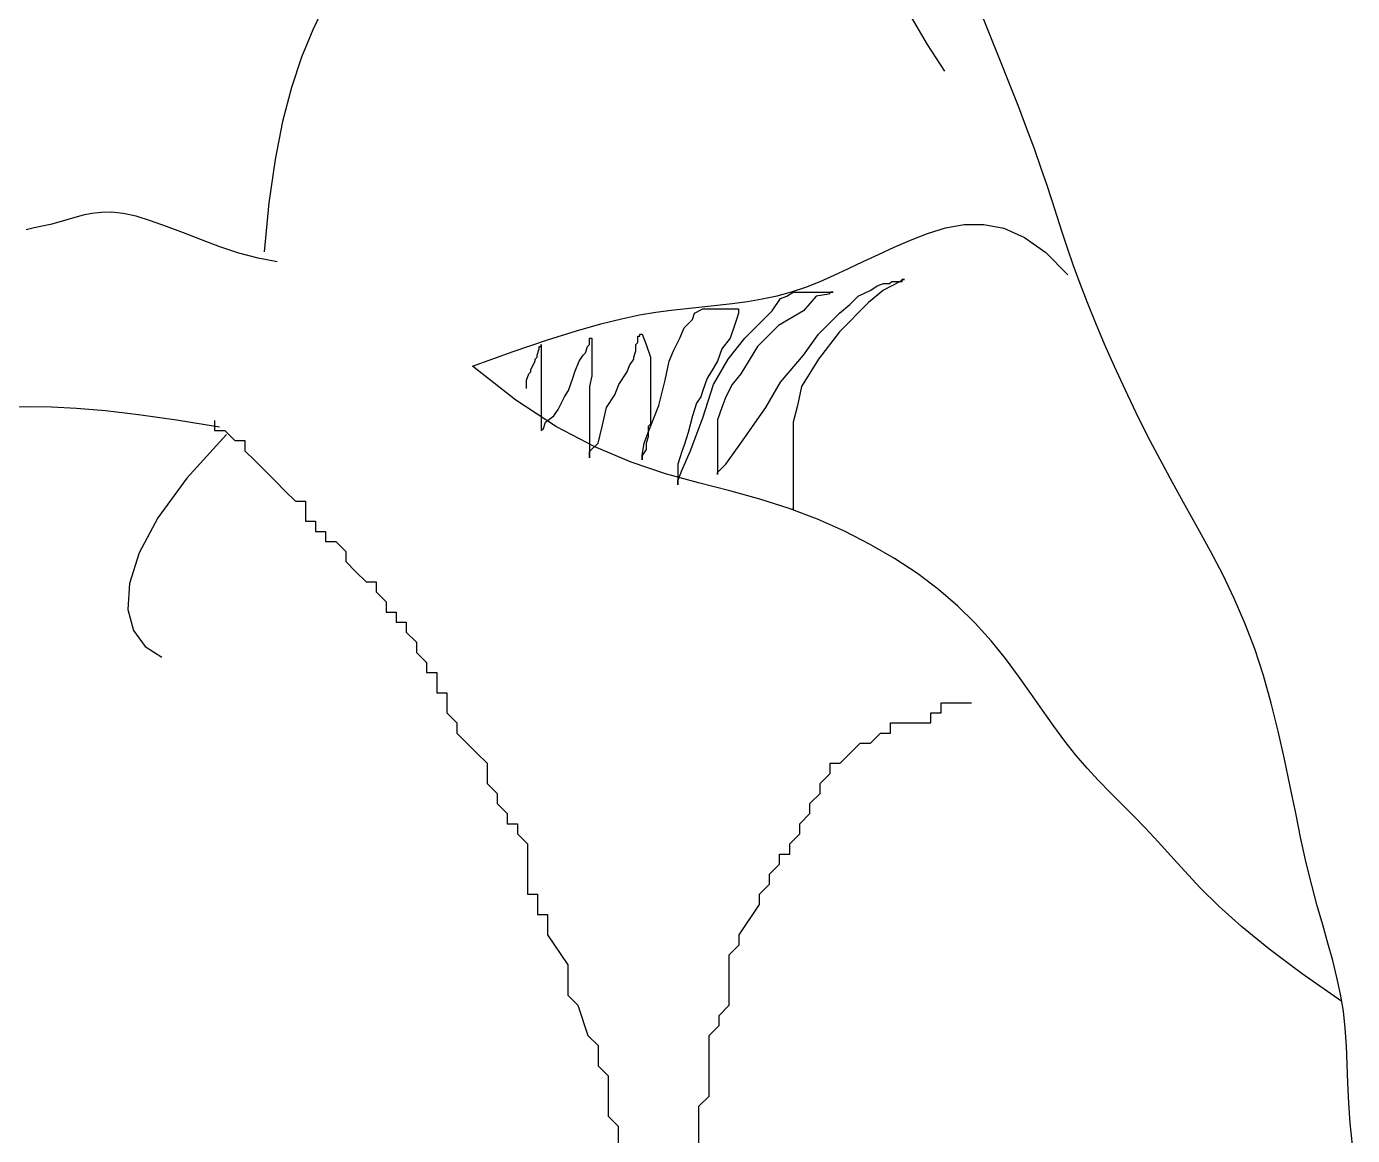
# Model space of a CAD drawing. Extents: x 1757 to 2197, y 240 to 1342.
# Drawn here: x 2017.7 to 2159.3, y 830.9 to 949.2 of the extents above; entities that cross this region are included whole.
import ezdxf

# ---------------------------------------------------------------- set-up
doc = ezdxf.new("R2010")
doc.units = 0
doc.header["$LTSCALE"] = 10
doc.header["$MEASUREMENT"] = 0
for name, color, linetype in [('3', 3, 'CONTINUOUS'), ('4', 4, 'CONTINUOUS'), ('7', 7, 'CONTINUOUS')]:
    doc.layers.add(name, color=color, linetype=linetype)

msp = doc.modelspace()

# ---------------------------------------------------------------- linework, layer by layer
at = {"layer": '3'}
for p, q in [((2107.86, 921.12), (2108.53, 921.57)), ((2108.53, 921.57), (2109.2, 921.8)), ((2110.99, 922.02), (2109.2, 921.12)), ((2109.2, 921.8), (2109.87, 921.8)), ((2109.87, 921.8), (2110.1, 922.02)), ((2110.1, 922.02), (2111.22, 922.02)), ((2111.22, 922.24), (2110.99, 922.02)), ((2111.22, 922.02), (2111.22, 922.24)), ((2111.22, 922.24), (2111.44, 922.24)), ((2111.44, 922.24), (2111.22, 922.24)), ((2097.33, 918.89), (2098.23, 920.23)), ((2098.23, 920.23), (2098.9, 920.45)), ((2098.9, 920.45), (2099.57, 920.9)), ((2099.57, 920.9), (2103.83, 920.9)), ((2102.03, 920.45), (2100.69, 918.89)), ((2103.38, 920.68), (2102.03, 920.45)), ((2103.6, 920.9), (2103.38, 920.68)), ((2103.83, 920.9), (2103.6, 920.9)), ((2105.62, 919.56), (2106.51, 920.45)), ((2106.51, 920.45), (2107.86, 921.12)), ((2109.2, 921.12), (2107.63, 919.78)), ((2088.82, 917.99), (2089.04, 918.66)), ((2089.04, 918.66), (2089.94, 919.11)), ((2089.94, 919.11), (2093.75, 919.11)), ((2093.75, 918.66), (2093.52, 917.99)), ((2093.75, 919.11), (2093.75, 918.66)), ((2095.76, 917.32), (2097.33, 918.89)), ((2100.69, 918.89), (2098, 917.32)), ((2102.26, 916.42), (2104.5, 918.66)), ((2107.63, 919.78), (2104.5, 916.65)), ((2104.5, 918.66), (2105.62, 919.56)), ((2087.92, 917.1), (2088.82, 917.99)), ((2093.3, 917.32), (2092.85, 915.98)), ((2093.52, 917.99), (2093.3, 917.32)), ((2094.42, 915.98), (2095.76, 917.32)), ((2098, 917.32), (2095.76, 915.08)), ((2077.84, 915.3), (2077.84, 915.98)), ((2077.84, 915.98), (2078.07, 915.98)), ((2078.07, 915.98), (2078.07, 911.95)), ((2082.99, 915.53), (2082.99, 916.2)), ((2082.99, 916.2), (2083.22, 916.2)), ((2083.22, 916.2), (2083.22, 916.42)), ((2083.22, 916.42), (2083.44, 916.42)), ((2083.44, 916.42), (2083.89, 915.3)), ((2086.8, 914.63), (2087.47, 915.98)), ((2087.47, 915.98), (2087.92, 917.1)), ((2092.85, 915.98), (2091.95, 914.86)), ((2092.63, 913.74), (2094.42, 915.98)), ((2100.69, 914.18), (2102.26, 916.42)), ((2104.5, 916.65), (2102.26, 913.74)), ((2072.24, 914.18), (2072.47, 914.86)), ((2072.47, 914.86), (2072.47, 915.08)), ((2072.47, 915.08), (2072.69, 915.08)), ((2072.69, 915.08), (2072.69, 915.3)), ((2072.69, 915.3), (2072.69, 906.13)), ((2077.17, 914.18), (2077.39, 914.41)), ((2077.39, 914.41), (2077.62, 915.08)), ((2077.62, 915.08), (2077.84, 915.3)), ((2082.55, 913.96), (2082.77, 914.63)), ((2082.77, 915.3), (2082.99, 915.53)), ((2082.77, 914.63), (2082.77, 915.3)), ((2083.89, 915.3), (2084.34, 913.96)), ((2086.35, 913.51), (2086.8, 914.63)), ((2091.95, 914.86), (2091.51, 913.51)), ((2095.76, 915.08), (2093.97, 912.17)), ((2071.57, 912.62), (2072.02, 913.51)), ((2072.02, 913.74), (2072.24, 913.96)), ((2072.02, 913.51), (2072.02, 913.74)), ((2072.24, 913.96), (2072.24, 914.18)), ((2076.27, 912.39), (2076.72, 913.51)), ((2076.72, 913.51), (2077.17, 914.18)), ((2081.87, 912.39), (2082.1, 913.07)), ((2082.1, 913.07), (2082.55, 913.74)), ((2082.55, 913.74), (2082.55, 913.96)), ((2084.34, 913.96), (2084.34, 906.8)), ((2085.91, 911.5), (2086.35, 913.51)), ((2091.51, 913.51), (2090.83, 912.39)), ((2091.06, 911.05), (2092.63, 913.74)), ((2098.23, 911.27), (2100.69, 914.18)), ((2102.26, 913.74), (2100.47, 910.83)), ((2071.12, 911.5), (2071.35, 912.17)), ((2071.12, 910.6), (2071.12, 911.5)), ((2071.35, 912.17), (2071.57, 912.39)), ((2071.57, 912.39), (2071.57, 912.62)), ((2075.6, 910.38), (2076.05, 911.72)), ((2076.05, 911.72), (2076.27, 912.39)), ((2078.07, 911.95), (2077.84, 910.83)), ((2080.98, 911.05), (2081.87, 912.39)), ((2085.23, 908.81), (2085.91, 911.5)), ((2090.39, 911.72), (2089.94, 910.38)), ((2090.83, 912.39), (2090.39, 911.72)), ((2093.97, 912.17), (2093.07, 911.05)), ((2075.15, 909.71), (2075.6, 910.38)), ((2077.84, 910.83), (2077.84, 903.22)), ((2080.53, 909.93), (2080.98, 911.05)), ((2089.94, 910.38), (2089.71, 909.71)), ((2089.94, 907.47), (2091.06, 911.05)), ((2093.07, 911.05), (2092.4, 909.71)), ((2096.66, 908.59), (2098.23, 911.27)), ((2100.47, 910.83), (2100.02, 908.81)), ((2074.48, 908.36), (2075.15, 909.71)), ((2079.63, 908.59), (2080.53, 909.93)), ((2084.11, 905.9), (2085.23, 908.81)), ((2089.27, 909.04), (2088.82, 907.69)), ((2089.71, 909.71), (2089.27, 909.04)), ((2092.4, 909.71), (2091.95, 908.59)), ((2100.02, 908.81), (2099.57, 907.02)), ((2073.14, 907.02), (2074.03, 907.69)), ((2074.03, 907.69), (2074.48, 908.36)), ((2079.19, 906.57), (2079.63, 908.59)), ((2088.82, 907.69), (2088.37, 905.9)), ((2088.59, 903.89), (2089.94, 907.47)), ((2091.95, 908.59), (2091.51, 907.25)), ((2091.51, 907.25), (2091.51, 901.42)), ((2093.97, 904.78), (2096.66, 908.59)), ((2037.82, 907.2), (2037.82, 906.12)), ((2037.82, 906.12), (2038.9, 906.12)), ((2038.9, 906.12), (2039.98, 905.05)), ((2072.69, 906.13), (2072.91, 906.35)), ((2072.91, 906.35), (2073.14, 907.02)), ((2078.74, 904.78), (2079.19, 906.57)), ((2083.67, 904.78), (2084.11, 905.9)), ((2084.34, 906.8), (2084.11, 906.57)), ((2084.11, 906.57), (2084.11, 905.45)), ((2088.37, 905.9), (2087.92, 904.56)), ((2099.57, 907.02), (2099.57, 897.62)), ((2039.98, 905.05), (2041.05, 905.05)), ((2041.05, 905.05), (2041.05, 903.97)), ((2077.84, 903.89), (2078.74, 904.78)), ((2083.44, 903.44), (2083.67, 904.78)), ((2084.11, 905.45), (2083.89, 904.78)), ((2083.89, 904.78), (2083.89, 904.11)), ((2087.92, 904.56), (2087.7, 903.89)), ((2092.4, 902.54), (2093.97, 904.78)), ((2041.05, 903.97), (2042.13, 902.89)), ((2077.84, 903.22), (2077.84, 903.89)), ((2083.89, 904.11), (2083.44, 903.44)), ((2083.44, 903.44), (2083.44, 902.99)), ((2083.44, 902.99), (2083.44, 903.44)), ((2087.7, 903.89), (2087.25, 902.54)), ((2087.7, 901.87), (2088.59, 903.89)), ((2042.13, 902.89), (2043.21, 901.82)), ((2043.21, 901.82), (2044.29, 900.74)), ((2087.25, 902.54), (2087.25, 900.31)), ((2087.25, 900.75), (2087.7, 901.87)), ((2091.51, 901.65), (2092.4, 902.54)), ((2091.51, 901.42), (2091.51, 901.65)), ((2044.29, 900.74), (2045.36, 899.66)), ((2087.25, 900.31), (2087.25, 900.75)), ((2045.36, 899.66), (2046.44, 898.59)), ((2046.44, 898.59), (2047.52, 898.59)), ((2047.52, 898.59), (2047.52, 896.44)), ((2099.57, 897.62), (2099.57, 897.84)), ((2047.52, 896.44), (2048.59, 896.44)), ((2048.59, 896.44), (2048.59, 895.36)), ((2048.59, 895.36), (2049.67, 895.36)), ((2049.67, 895.36), (2049.67, 894.28)), ((2049.67, 894.28), (2050.75, 894.28)), ((2050.75, 894.28), (2051.82, 893.21)), ((2051.82, 893.21), (2051.82, 892.13)), ((2051.82, 892.13), (2052.9, 891.05)), ((2052.9, 891.05), (2053.98, 889.98)), ((2053.98, 889.98), (2055.05, 889.98)), ((2055.05, 889.98), (2055.05, 888.9)), ((2055.05, 888.9), (2056.13, 887.83)), ((2056.13, 887.83), (2056.13, 886.75)), ((2056.13, 886.75), (2057.21, 886.75)), ((2057.21, 886.75), (2057.21, 885.67)), ((2057.21, 885.67), (2058.28, 885.67)), ((2058.28, 885.67), (2058.28, 884.6)), ((2058.28, 884.6), (2059.36, 883.52)), ((2059.36, 883.52), (2059.36, 882.44)), ((2059.36, 882.44), (2060.44, 881.37)), ((2060.44, 881.37), (2060.44, 880.29)), ((2060.44, 880.29), (2061.52, 880.29)), ((2061.52, 880.29), (2061.52, 878.14)), ((2061.52, 878.14), (2062.59, 878.14)), ((2062.59, 878.14), (2062.59, 875.99)), ((2115.36, 875.99), (2115.36, 877.06)), ((2115.36, 877.06), (2118.59, 877.06)), ((2062.59, 875.99), (2063.67, 874.91)), ((2063.67, 874.91), (2063.67, 873.83)), ((2109.97, 873.83), (2109.97, 874.91)), ((2109.97, 874.91), (2114.28, 874.91)), ((2114.28, 874.91), (2114.28, 875.99)), ((2114.28, 875.99), (2115.36, 875.99)), ((2063.67, 873.83), (2064.75, 872.76)), ((2107.82, 872.76), (2108.9, 873.83)), ((2108.9, 873.83), (2109.97, 873.83)), ((2064.75, 872.76), (2065.82, 871.68)), ((2105.67, 871.68), (2106.74, 872.76)), ((2106.74, 872.76), (2107.82, 872.76)), ((2065.82, 871.68), (2066.9, 870.61)), ((2066.9, 870.61), (2066.9, 868.45)), ((2103.51, 869.53), (2103.51, 870.61)), ((2103.51, 870.61), (2104.59, 870.61)), ((2104.59, 870.61), (2105.67, 871.68)), ((2102.44, 868.45), (2103.51, 869.53)), ((2066.9, 868.45), (2067.98, 867.38)), ((2102.44, 867.38), (2102.44, 868.45)), ((2067.98, 867.38), (2067.98, 866.3)), ((2067.98, 866.3), (2069.05, 865.23)), ((2101.36, 866.3), (2102.44, 867.38)), ((2101.36, 865.23), (2101.36, 866.3)), ((2069.05, 865.23), (2069.05, 864.15)), ((2100.28, 864.15), (2101.36, 865.23)), ((2069.05, 864.15), (2070.13, 864.15)), ((2070.13, 864.15), (2070.13, 863.07)), ((2100.28, 863.07), (2100.28, 864.15)), ((2070.13, 863.07), (2071.21, 862)), ((2071.21, 862), (2071.21, 856.62)), ((2099.21, 862), (2100.28, 863.07)), ((2099.21, 860.92), (2099.21, 862)), ((2098.13, 859.84), (2098.13, 860.92)), ((2098.13, 860.92), (2099.21, 860.92)), ((2097.05, 858.77), (2098.13, 859.84)), ((2097.05, 857.69), (2097.05, 858.77)), ((2071.21, 856.62), (2072.28, 856.62)), ((2072.28, 856.62), (2072.28, 854.46)), ((2095.98, 856.62), (2097.05, 857.69)), ((2095.98, 855.54), (2095.98, 856.62)), ((2093.82, 852.31), (2095.98, 855.54)), ((2072.28, 854.46), (2073.36, 854.46)), ((2073.36, 854.46), (2073.36, 852.31)), ((2073.36, 852.31), (2075.51, 849.08)), ((2093.82, 851.23), (2093.82, 852.31)), ((2092.74, 850.16), (2093.82, 851.23)), ((2092.74, 844.78), (2092.74, 850.16)), ((2075.51, 849.08), (2075.51, 845.85)), ((2075.51, 845.85), (2076.59, 844.78)), ((2076.59, 844.78), (2077.67, 841.55)), ((2091.67, 843.7), (2092.74, 844.78)), ((2091.67, 842.62), (2091.67, 843.7)), ((2090.59, 841.55), (2091.67, 842.62)), ((2077.67, 841.55), (2078.75, 840.47)), ((2090.59, 835.09), (2090.59, 841.55)), ((2078.75, 840.47), (2078.75, 838.32)), ((2078.75, 838.32), (2079.82, 837.24)), ((2079.82, 837.24), (2079.82, 832.94)), ((2089.51, 834.01), (2090.59, 835.09)), ((2089.51, 829.71), (2089.51, 834.01)), ((2079.82, 832.94), (2080.9, 831.86)), ((2080.9, 831.86), (2080.9, 827.56))]:
    msp.add_line(p, q, dxfattribs=at)
msp.add_lwpolyline([(2044.48, 924.13), (2042.45, 924.52), (2040.41, 925.07), (2038.39, 925.74), (2036.41, 926.47), (2034.5, 927.21), (2032.68, 927.91), (2030.98, 928.52), (2029.44, 928.99), (2028.06, 929.29), (2026.82, 929.42), (2025.72, 929.41), (2024.71, 929.3), (2023.77, 929.11), (2022.89, 928.87), (2022.03, 928.61), (2021.18, 928.35), (2020.3, 928.13), (2019.42, 927.93), (2018.54, 927.74), (2017.69, 927.55)], dxfattribs=at)
at = {"layer": '4'}
for points in [[(2049.61, 951.62), (2048.3, 948.9), (2047.1, 945.97), (2046.02, 942.73), (2045.07, 939.11), (2044.27, 935.04), (2043.61, 930.42), (2043.12, 925.19)], [(2159.27, 829.88), (2159.04, 832.18), (2158.89, 834.37), (2158.79, 836.47), (2158.72, 838.49), (2158.63, 840.44), (2158.5, 842.33), (2158.3, 844.16), (2158, 845.96), (2157.62, 847.74), (2157.16, 849.55), (2156.65, 851.41), (2156.1, 853.35), (2155.52, 855.4), (2154.93, 857.6), (2154.34, 859.97), (2153.77, 862.54), (2153.21, 865.27), (2152.62, 868.12), (2152.01, 871.06), (2151.34, 874.04), (2150.6, 877.02), (2149.78, 879.96), (2148.85, 882.81), (2147.8, 885.55), (2146.65, 888.19), (2145.42, 890.75), (2144.12, 893.24), (2142.78, 895.7), (2141.43, 898.13), (2140.07, 900.56), (2138.73, 903.02), (2137.44, 905.5), (2136.19, 908), (2135, 910.5), (2133.87, 912.95), (2132.82, 915.35), (2131.84, 917.65), (2130.95, 919.85), (2130.16, 921.9), (2129.47, 923.8), (2128.85, 925.58), (2128.28, 927.29), (2127.74, 928.96), (2127.2, 930.64), (2126.64, 932.37), (2126.02, 934.2), (2125.32, 936.18), (2124.53, 938.33), (2123.65, 940.64), (2122.68, 943.12), (2121.64, 945.73), (2120.54, 948.47), (2119.39, 951.31)], [(2065.33, 913.01), (2069.68, 914.56), (2073.35, 915.8), (2076.44, 916.77), (2079.04, 917.51), (2081.26, 918.06), (2083.18, 918.46), (2084.92, 918.75), (2086.56, 918.97), (2088.19, 919.15), (2089.82, 919.32), (2091.45, 919.49), (2093.07, 919.68), (2094.68, 919.9), (2096.27, 920.17), (2097.85, 920.5), (2099.4, 920.92), (2100.93, 921.43), (2102.44, 922.03), (2103.96, 922.69), (2105.49, 923.4), (2107.06, 924.15), (2108.67, 924.92), (2110.34, 925.69), (2112.09, 926.45), (2113.92, 927.17), (2115.84, 927.76), (2117.84, 928.12), (2119.92, 928.13), (2122.06, 927.71), (2124.28, 926.73), (2126.55, 925.11), (2128.89, 922.73)], [(2038.34, 906.48), (2033.74, 907.24), (2029.7, 907.81), (2026.16, 908.21), (2023.09, 908.46), (2020.42, 908.6), (2018.11, 908.64), (2016.09, 908.61)]]:
    msp.add_lwpolyline(points, dxfattribs=at)
at = {"layer": '7'}
for points in [[(2092.24, 986.8), (2096.51, 978.86), (2100.34, 971.74), (2103.74, 965.41), (2106.77, 959.84), (2109.45, 955), (2111.81, 950.84), (2113.89, 947.34), (2115.72, 944.47)], [(2158.14, 845.19), (2153.89, 848.13), (2150.35, 850.79), (2147.42, 853.19), (2145.01, 855.36), (2143.02, 857.33), (2141.34, 859.11), (2139.88, 860.74), (2138.54, 862.23), (2137.23, 863.63), (2135.94, 864.95), (2134.67, 866.23), (2133.42, 867.49), (2132.18, 868.77), (2130.96, 870.08), (2129.76, 871.47), (2128.56, 872.96), (2127.38, 874.56), (2126.18, 876.27), (2124.94, 878.07), (2123.63, 879.91), (2122.22, 881.79), (2120.69, 883.68), (2119.01, 885.56), (2117.14, 887.39), (2115.08, 889.16), (2112.83, 890.85), (2110.39, 892.46), (2107.8, 893.97), (2105.05, 895.37), (2102.16, 896.65), (2099.15, 897.79), (2096.02, 898.8), (2092.8, 899.67), (2089.45, 900.53), (2085.95, 901.5), (2082.28, 902.74), (2078.41, 904.37), (2074.31, 906.53), (2069.96, 909.37), (2065.33, 913.01)], [(2039.1, 905.71), (2034.84, 901.04), (2031.76, 896.81), (2029.76, 893.06), (2028.73, 889.79), (2028.57, 887.02), (2029.16, 884.77), (2030.41, 883.07), (2032.19, 881.92)]]:
    msp.add_lwpolyline(points, dxfattribs=at)

doc.saveas('drawing.dxf')
